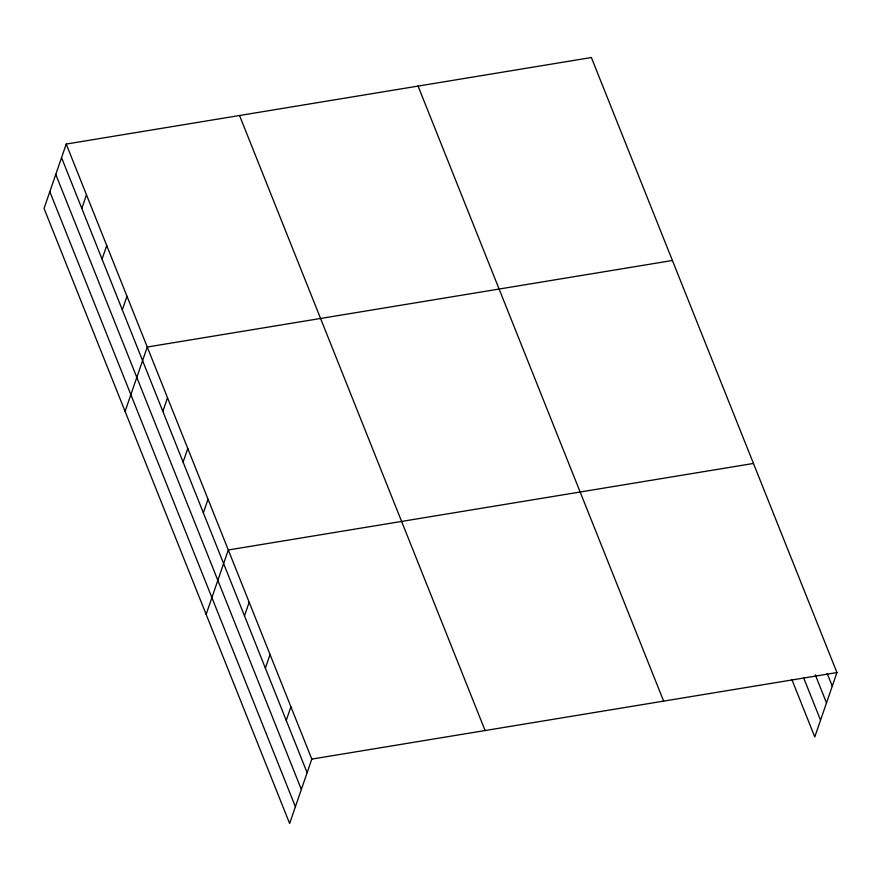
<?xml version="1.0" encoding="UTF-8"?>
<svg xmlns="http://www.w3.org/2000/svg" width="881" height="881" viewBox="0 0 881 881"><rect width="100%" height="100%" fill="white"/><g stroke="black" fill="none" stroke-linecap="round" stroke-linejoin="round"><path stroke-width="1.32" d="M66.218 144.066L44.05 208.445L289.629 823.471L311.797 759.092L66.218 144.066L591.371 57.529L836.95 672.555L814.782 736.934L791.876 679.559M81.801 208.401L86.481 194.8M102.053 259.135L106.733 245.546M122.316 309.881L126.996 296.28M125.091 411.405L147.259 347.026L672.412 260.49M162.842 411.361L167.522 397.76M183.094 462.096L187.774 448.506M203.357 512.841L208.037 499.241M206.132 614.365L228.3 549.986L753.453 463.45M244.489 615.852L249.169 602.263M265.368 668.139L270.049 654.539M286.237 720.416L290.917 706.815M311.797 759.092L836.95 672.555M827.182 673.403L832.27 686.156M815.299 674.857L826.499 702.917M803.747 678.106L820.552 720.173M418.068 86.085L663.646 701.111M239.522 115.499L485.101 730.536M61.538 157.655L307.117 772.692M55.767 174.416L301.346 789.453M49.821 191.684L295.399 806.721"/></g></svg>
